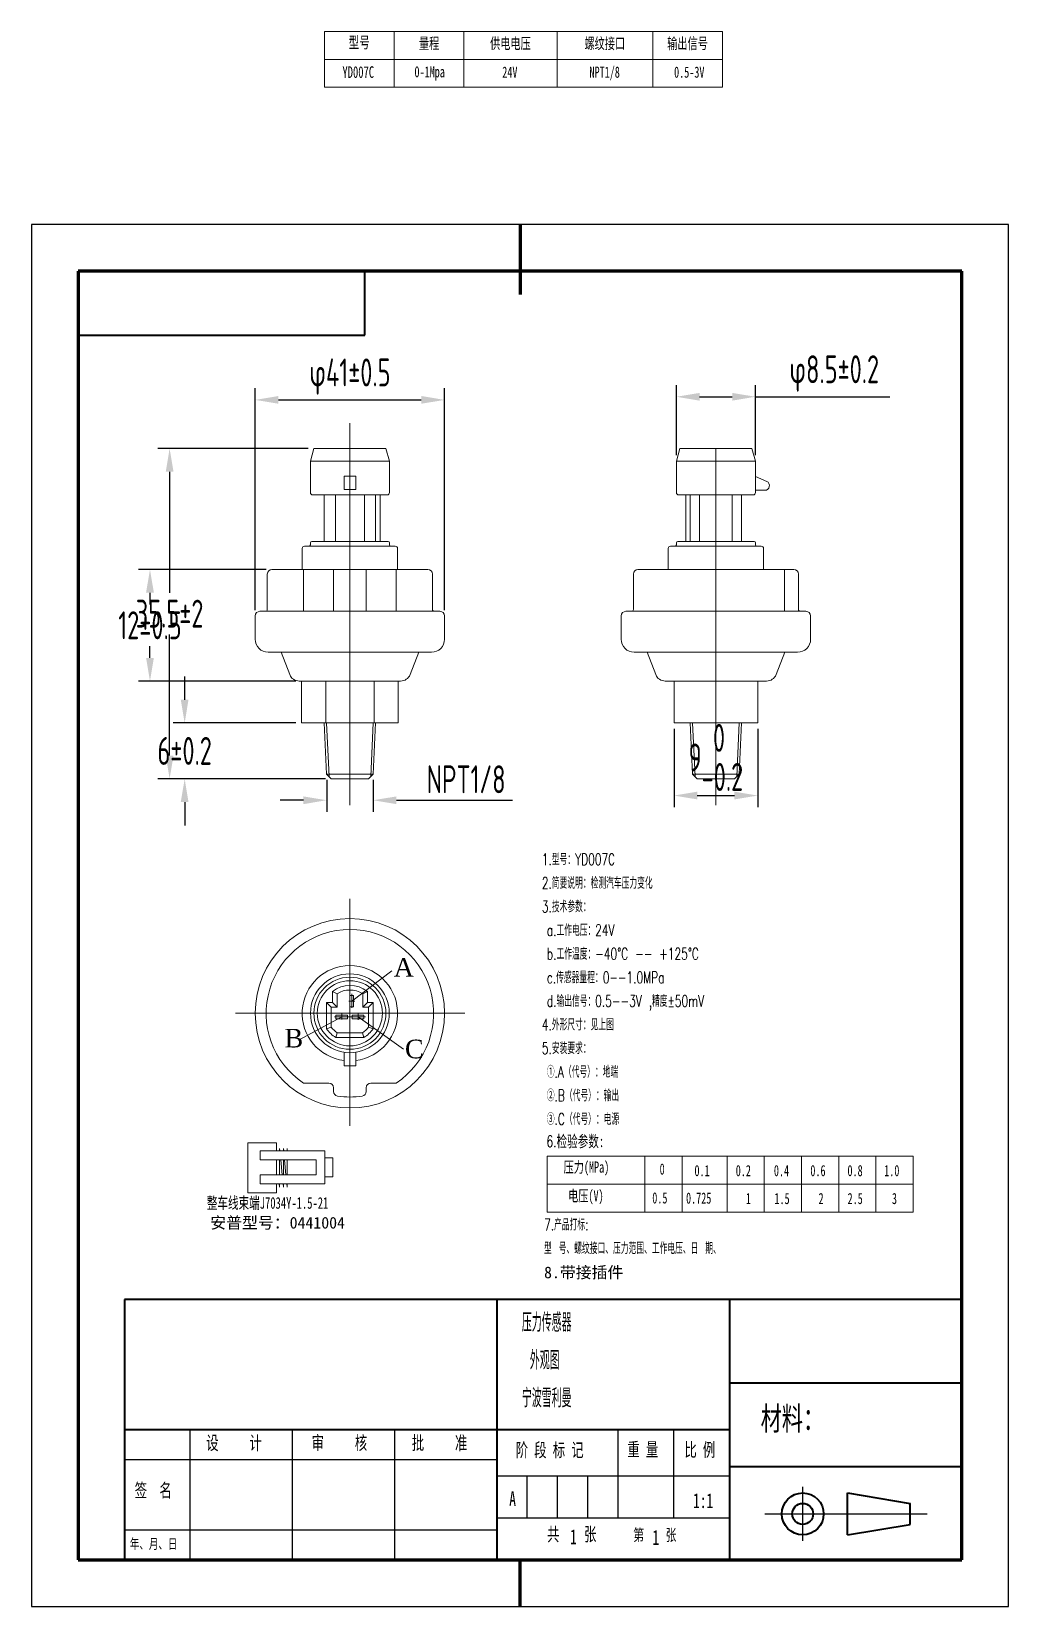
# Model space of a CAD drawing. Header units: millimetres. Extents: x 2205 to 2310, y 1183 to 1352.
import ezdxf

# ---------------------------------------------------------------- set-up
doc = ezdxf.new("R2010")
doc.units = ezdxf.units.MM
doc.header["$LTSCALE"] = 10
doc.linetypes.add('EB_DASHDOT', pattern=[39, 30, -3, 3, -3])
doc.linetypes.add('EB_DASHDOTDOT', pattern=[45, 30, -3, 3, -3, 3, -3])
for name, color, linetype, lineweight in [('5', 5, 'EB_DASHDOTDOT', 20), ('6', 7, 'Continuous', 40), ('7', 5, 'Continuous', 25), ('标注', 1, 'Continuous', 20), ('标注２', 1, 'Continuous', 20), ('点', 1, 'EB_DASHDOT', 20)]:
    doc.layers.add(name, color=color, linetype=linetype, lineweight=lineweight)
doc.styles.add('EB_TXT_STYLE0', font='SIMHEI.TTF', dxfattribs={"width": 0.667})
doc.styles.get("Standard").update_dxf_attribs({"font": 'isocp.shx', "width": 0.707, "bigfont": 'hztxt.shx'})
doc.styles.add('UserTxtStyle59', font='NSimSun.ttf')
doc.styles.add('UserTxtStyle61', font='SIMFANG.TTF', dxfattribs={"width": 0.667})
doc.styles.add('UserTxtStyle62', font='SIMFANG.TTF')
doc.styles.add('宋体', font='txt', dxfattribs={"width": 0.667, "bigfont": 'gbcbig.shx'})
doc.dimstyles.new('ISO-25$0', dxfattribs={"dimtxt": 3, "dimasz": 2.5, "dimexe": 1.25, "dimexo": 0.625, "dimgap": 0.75, "dimtad": 1, "dimtih": 1, "dimtoh": 1, "dimzin": 0, "dimdsep": 46, "dimtxsty": 'Standard', "dimcen": 0, "dimdle": 5, "dimclrd": 1, "dimclre": 1, "dimclrt": 1, "dimadec": 0, "dimazin": 0, "dimtfac": 1, "dimtofl": 0, "dimtmove": 0, "dimatfit": 3, "dimfxl": 1, "dimtolj": 1, "dimtzin": 0, "dimarcsym": 0})
doc.dimstyles.new('UserStyle1', dxfattribs={"dimtxt": 3, "dimasz": 2.5, "dimexe": 1.25, "dimexo": 0.625, "dimgap": 0.75, "dimtad": 1, "dimtih": 1, "dimtoh": 1, "dimdsep": 46, "dimtxsty": 'Standard', "dimcen": 0, "dimdle": 5, "dimclrd": 1, "dimclre": 1, "dimclrt": 1, "dimadec": 0, "dimazin": 0, "dimtfac": 1, "dimtofl": 0, "dimtmove": 0, "dimatfit": 3, "dimfxl": 1, "dimtolj": 1, "dimtzin": 0, "dimarcsym": 0})

# ---------------------------------------------------------------- blocks, each defined once
blk = doc.blocks.new('*D18')
at = {"layer": 'Defpoints', "color": 0, "linetype": 'Continuous'}
for p in [(2249.62, 1312.52), (2229.27, 1289.3), (2249.62, 1289.3)]:
    blk.add_point(p, dxfattribs=at)
at = {"layer": '标注', "color": 1, "linetype": 'Continuous', "lineweight": -2, "true_color": 0xff0000}
for p, q in [((2229.27, 1289.93), (2229.27, 1313.77)), ((2249.62, 1289.93), (2249.62, 1313.77)), ((2231.77, 1312.52), (2247.12, 1312.52))]:
    blk.add_line(p, q, dxfattribs=at)
at = {"layer": '标注', "color": 1, "linetype": 'Continuous', "true_color": 0xff0000}
for points in [[(2231.77, 1312.94), (2231.77, 1312.11), (2229.27, 1312.52)], [(2247.12, 1312.94), (2247.12, 1312.11), (2249.62, 1312.52)]]:
    blk.add_solid(points, dxfattribs=at)
at = {"layer": '标注', "color": 1, "linetype": 'Continuous', "lineweight": 20, "true_color": 0xff0000, "insert": (2239.45, 1315.02), "char_height": 3, "attachment_point": 5}
blk.add_mtext('\\A1;φ41{%%P}0.5', dxfattribs=at)
blk = doc.blocks.new('*D19')
at = {"layer": 'Defpoints', "color": 0, "linetype": 'Continuous'}
for p in [(2236.95, 1272.3), (2241.95, 1272.3), (2241.95, 1269.5)]:
    blk.add_point(p, dxfattribs=at)
at = {"layer": '标注', "color": 1, "linetype": 'Continuous', "lineweight": -2, "true_color": 0xff0000}
for p, q in [((2236.95, 1271.68), (2236.95, 1268.25)), ((2241.95, 1271.68), (2241.95, 1268.25)), ((2234.45, 1269.5), (2231.95, 1269.5)), ((2244.45, 1269.5), (2256.93, 1269.5))]:
    blk.add_line(p, q, dxfattribs=at)
at = {"layer": '标注', "color": 1, "linetype": 'Continuous', "true_color": 0xff0000}
for points in [[(2234.45, 1269.91), (2234.45, 1269.08), (2236.95, 1269.5)], [(2244.45, 1269.91), (2244.45, 1269.08), (2241.95, 1269.5)]]:
    blk.add_solid(points, dxfattribs=at)
at = {"layer": '标注', "color": 1, "linetype": 'Continuous', "lineweight": 20, "true_color": 0xff0000, "insert": (2251.94, 1271.75), "char_height": 3, "attachment_point": 5}
blk.add_mtext('\\A1;NPT1/8', dxfattribs=at)
blk = doc.blocks.new('*D20')
at = {"layer": 'Defpoints', "color": 0, "linetype": 'Continuous'}
for p in [(2234.25, 1277.8), (2221.69, 1271.8), (2237.45, 1271.8)]:
    blk.add_point(p, dxfattribs=at)
at = {"layer": '标注', "color": 1, "linetype": 'Continuous', "lineweight": -2, "true_color": 0xff0000}
for p, q in [((2221.69, 1280.3), (2221.69, 1282.8)), ((2233.62, 1277.8), (2220.44, 1277.8)), ((2236.82, 1271.8), (2220.44, 1271.8)), ((2221.69, 1269.3), (2221.69, 1266.8))]:
    blk.add_line(p, q, dxfattribs=at)
at = {"layer": '标注', "color": 1, "linetype": 'Continuous', "true_color": 0xff0000}
for points in [[(2221.27, 1280.3), (2222.1, 1280.3), (2221.69, 1277.8)], [(2221.27, 1269.3), (2222.1, 1269.3), (2221.69, 1271.8)]]:
    blk.add_solid(points, dxfattribs=at)
at = {"layer": '标注', "color": 1, "linetype": 'Continuous', "lineweight": 20, "true_color": 0xff0000, "insert": (2221.69, 1274.8), "char_height": 3, "attachment_point": 5}
blk.add_mtext('\\A1;6{%%P}0.2', dxfattribs=at)
blk = doc.blocks.new('*D21')
at = {"layer": 'Defpoints', "color": 0, "linetype": 'Continuous'}
for p in [(2274.28, 1277.8), (2283.28, 1277.8), (2283.28, 1270)]:
    blk.add_point(p, dxfattribs=at)
at = {"layer": '标注', "color": 1, "linetype": 'Continuous', "lineweight": -2, "true_color": 0xff0000}
for p, q in [((2274.28, 1277.18), (2274.28, 1268.75)), ((2283.28, 1277.18), (2283.28, 1268.75)), ((2276.78, 1270), (2280.78, 1270))]:
    blk.add_line(p, q, dxfattribs=at)
at = {"layer": '标注', "color": 1, "linetype": 'Continuous', "true_color": 0xff0000}
for points in [[(2276.78, 1270.42), (2276.78, 1269.59), (2274.28, 1270)], [(2280.78, 1270.42), (2280.78, 1269.59), (2283.28, 1270)]]:
    blk.add_solid(points, dxfattribs=at)
at = {"layer": '标注', "color": 1, "linetype": 'Continuous', "lineweight": 20, "true_color": 0xff0000, "insert": (2278.78, 1274.1), "char_height": 3, "attachment_point": 5}
blk.add_mtext('\\A1;9\\S 0^ -0.2;', dxfattribs=at)
blk = doc.blocks.new('*D22')
at = {"layer": 'Defpoints', "color": 0, "linetype": 'Continuous'}
for p in [(2235.57, 1307.3), (2220.07, 1271.8), (2237.45, 1271.8)]:
    blk.add_point(p, dxfattribs=at)
at = {"layer": '标注', "color": 1, "linetype": 'Continuous', "lineweight": -2, "true_color": 0xff0000}
for p, q in [((2234.95, 1307.3), (2218.82, 1307.3)), ((2220.07, 1304.8), (2220.07, 1291.8)), ((2220.07, 1274.3), (2220.07, 1287.3)), ((2236.82, 1271.8), (2218.82, 1271.8))]:
    blk.add_line(p, q, dxfattribs=at)
at = {"layer": '标注', "color": 1, "linetype": 'Continuous', "true_color": 0xff0000}
for points in [[(2219.66, 1304.8), (2220.49, 1304.8), (2220.07, 1307.3)], [(2219.66, 1274.3), (2220.49, 1274.3), (2220.07, 1271.8)]]:
    blk.add_solid(points, dxfattribs=at)
at = {"layer": '标注', "color": 1, "linetype": 'Continuous', "lineweight": 20, "true_color": 0xff0000, "insert": (2220.07, 1289.55), "char_height": 3, "attachment_point": 5}
blk.add_mtext('\\A1;35.5{%%P}2', dxfattribs=at)
blk = doc.blocks.new('*D23')
at = {"layer": 'Defpoints', "color": 0, "linetype": 'Continuous'}
for p in [(2283.03, 1312.86), (2274.53, 1305.95), (2283.03, 1305.95)]:
    blk.add_point(p, dxfattribs=at)
at = {"layer": '标注', "color": 1, "linetype": 'Continuous', "lineweight": -2, "true_color": 0xff0000}
for p, q in [((2274.53, 1306.58), (2274.53, 1314.11)), ((2283.03, 1306.58), (2283.03, 1314.11)), ((2277.03, 1312.86), (2280.53, 1312.86)), ((2283.03, 1312.86), (2297.48, 1312.86))]:
    blk.add_line(p, q, dxfattribs=at)
at = {"layer": '标注', "color": 1, "linetype": 'Continuous', "true_color": 0xff0000}
for points in [[(2277.03, 1313.27), (2277.03, 1312.44), (2274.53, 1312.86)], [(2280.53, 1313.27), (2280.53, 1312.44), (2283.03, 1312.86)]]:
    blk.add_solid(points, dxfattribs=at)
at = {"layer": '标注', "color": 1, "linetype": 'Continuous', "lineweight": 20, "true_color": 0xff0000, "insert": (2291.5, 1315.36), "char_height": 3, "attachment_point": 5}
blk.add_mtext('\\A1;φ8.5{%%P}0.2', dxfattribs=at)
blk = doc.blocks.new('*D24')
at = {"layer": 'Defpoints', "color": 0, "linetype": 'Continuous'}
for p in [(2231.07, 1294.3), (2217.96, 1282.3), (2234.25, 1282.3)]:
    blk.add_point(p, dxfattribs=at)
at = {"layer": '标注', "color": 1, "linetype": 'Continuous', "lineweight": -2, "true_color": 0xff0000}
for p, q in [((2230.45, 1294.3), (2216.71, 1294.3)), ((2217.96, 1291.8), (2217.96, 1290.55)), ((2217.96, 1284.8), (2217.96, 1286.05)), ((2233.62, 1282.3), (2216.71, 1282.3))]:
    blk.add_line(p, q, dxfattribs=at)
at = {"layer": '标注', "color": 1, "linetype": 'Continuous', "true_color": 0xff0000}
for points in [[(2217.54, 1291.8), (2218.38, 1291.8), (2217.96, 1294.3)], [(2217.54, 1284.8), (2218.38, 1284.8), (2217.96, 1282.3)]]:
    blk.add_solid(points, dxfattribs=at)
at = {"layer": '标注', "color": 1, "linetype": 'Continuous', "lineweight": 20, "true_color": 0xff0000, "insert": (2217.96, 1288.3), "char_height": 3, "attachment_point": 5}
blk.add_mtext('\\A1;12{%%P}0.5', dxfattribs=at)

msp = doc.modelspace()

# ---------------------------------------------------------------- linework, layer by layer
at = {"linetype": 'Continuous', "lineweight": 0}
for p, q in [((2235.571, 1307.303), (2235.196, 1305.95)), ((2235.571, 1307.303), (2243.321, 1307.303)), ((2243.321, 1307.303), (2243.696, 1305.95)), ((2274.908, 1307.303), (2274.533, 1305.95)), ((2274.908, 1307.303), (2282.658, 1307.303)), ((2282.658, 1307.303), (2283.033, 1305.95)), ((2235.196, 1302.553), (2235.196, 1305.95)), ((2235.196, 1305.95), (2243.696, 1305.95)), ((2243.696, 1305.95), (2243.696, 1302.553)), ((2274.533, 1302.553), (2274.533, 1305.95)), ((2274.533, 1305.95), (2283.033, 1305.95)), ((2283.033, 1305.95), (2283.033, 1302.553)), ((2238.821, 1304.323), (2240.071, 1304.323)), ((2238.821, 1304.323), (2238.821, 1302.903)), ((2240.071, 1304.323), (2240.071, 1302.903)), ((2283.033, 1304.303), (2284.239, 1303.759)), ((2243.446, 1302.303), (2235.446, 1302.303)), ((2236.696, 1297.303), (2236.696, 1302.303)), ((2237.884, 1297.303), (2237.884, 1302.303)), ((2238.821, 1302.903), (2240.071, 1302.903)), ((2241.008, 1297.303), (2241.008, 1302.303)), ((2242.196, 1302.303), (2242.196, 1297.303)), ((2242.696, 1302.303), (2242.696, 1297.303)), ((2282.783, 1302.303), (2274.783, 1302.303)), ((2275.533, 1297.303), (2275.533, 1302.303)), ((2276.033, 1297.303), (2276.033, 1302.303)), ((2277.033, 1297.303), (2277.033, 1302.303)), ((2280.533, 1297.303), (2280.533, 1302.303)), ((2281.533, 1297.303), (2281.533, 1302.303)), ((2283.033, 1302.803), (2284.033, 1302.803)), ((2234.321, 1294.303), (2234.321, 1296.553)), ((2244.321, 1296.803), (2234.571, 1296.803)), ((2235.196, 1297.153), (2235.196, 1296.953)), ((2243.546, 1297.303), (2235.346, 1297.303)), ((2243.696, 1297.153), (2243.696, 1296.953)), ((2244.571, 1296.553), (2244.571, 1294.303)), ((2273.658, 1294.303), (2273.658, 1296.553)), ((2283.658, 1296.803), (2273.908, 1296.803)), ((2274.533, 1297.153), (2274.533, 1296.953)), ((2282.883, 1297.303), (2274.683, 1297.303)), ((2283.033, 1297.153), (2283.033, 1296.953)), ((2283.908, 1296.553), (2283.908, 1294.303)), ((2230.571, 1293.803), (2230.571, 1290.003)), ((2231.071, 1294.303), (2247.821, 1294.303)), ((2234.471, 1289.803), (2234.471, 1294.303)), ((2237.696, 1289.803), (2237.696, 1294.303)), ((2241.196, 1289.803), (2241.196, 1294.303)), ((2242.571, 1294.303), (2245.946, 1294.303)), ((2244.421, 1289.803), (2244.421, 1294.303)), ((2248.321, 1293.803), (2248.321, 1290.003)), ((2269.908, 1293.803), (2269.908, 1290.003)), ((2270.408, 1294.303), (2287.158, 1294.303)), ((2286.158, 1294.303), (2286.158, 1289.803)), ((2287.658, 1293.803), (2287.658, 1290.003)), ((2229.771, 1289.803), (2249.121, 1289.803)), ((2269.108, 1289.803), (2288.458, 1289.803)), ((2229.271, 1286.803), (2229.271, 1289.303)), ((2249.621, 1289.303), (2249.621, 1286.734)), ((2268.608, 1286.803), (2268.608, 1289.303)), ((2288.958, 1289.303), (2288.958, 1286.734)), ((2230.671, 1285.403), (2248.223, 1285.403)), ((2232.978, 1282.996), (2232.042, 1285.403)), ((2245.913, 1282.996), (2246.853, 1285.403)), ((2270.008, 1285.403), (2287.56, 1285.403)), ((2272.315, 1282.996), (2271.379, 1285.403)), ((2285.25, 1282.996), (2286.19, 1285.403)), ((2234, 1282.303), (2244.891, 1282.303)), ((2234.25, 1277.803), (2234.25, 1282.303)), ((2234.568, 1282.303), (2239.446, 1282.303)), ((2236.848, 1277.803), (2236.848, 1282.303)), ((2239.446, 1282.303), (2244.891, 1282.303)), ((2242.044, 1277.803), (2242.044, 1282.303)), ((2244.642, 1277.803), (2244.642, 1282.303)), ((2273.337, 1282.303), (2284.228, 1282.303)), ((2274.283, 1277.803), (2274.283, 1282.303)), ((2278.783, 1282.303), (2278.783, 1277.803)), ((2283.283, 1277.803), (2283.283, 1282.303)), ((2244.642, 1277.803), (2234.25, 1277.803)), ((2236.696, 1277.803), (2236.946, 1272.303)), ((2236.946, 1277.803), (2237.208, 1272.041)), ((2241.946, 1277.803), (2241.684, 1272.041)), ((2242.196, 1277.803), (2241.946, 1272.303)), ((2283.283, 1277.803), (2274.283, 1277.803)), ((2276.033, 1277.803), (2276.283, 1272.303)), ((2276.283, 1277.803), (2276.545, 1272.041)), ((2281.283, 1277.803), (2281.021, 1272.041)), ((2281.533, 1277.803), (2281.283, 1272.303)), ((2237.446, 1271.803), (2236.946, 1272.303)), ((2236.946, 1272.303), (2241.946, 1272.303)), ((2241.446, 1271.803), (2237.446, 1271.803)), ((2241.946, 1272.303), (2241.446, 1271.803)), ((2276.783, 1271.803), (2276.283, 1272.303)), ((2276.283, 1272.303), (2281.283, 1272.303)), ((2280.783, 1271.803), (2276.783, 1271.803)), ((2281.283, 1272.303), (2280.783, 1271.803)), ((2236.946, 1247.756), (2236.946, 1244.947)), ((2237.446, 1247.256), (2236.946, 1247.756)), ((2236.946, 1247.756), (2237.571, 1247.756)), ((2237.571, 1248.948), (2237.571, 1247.756)), ((2238.071, 1248.694), (2237.571, 1248.948)), ((2238.071, 1247.256), (2237.571, 1247.756)), ((2238.071, 1248.694), (2238.071, 1247.256)), ((2240.821, 1248.694), (2241.321, 1248.948)), ((2240.821, 1248.694), (2240.821, 1247.256)), ((2241.321, 1247.756), (2240.821, 1247.256)), ((2241.321, 1248.948), (2241.321, 1247.756)), ((2241.321, 1247.756), (2241.946, 1247.756)), ((2241.946, 1247.756), (2241.446, 1247.256)), ((2241.946, 1247.756), (2241.946, 1244.947)), ((2237.446, 1247.256), (2237.446, 1245.106)), ((2237.446, 1247.256), (2238.071, 1247.256)), ((2240.821, 1247.256), (2241.446, 1247.256)), ((2241.446, 1247.256), (2241.446, 1245.106)), ((2237.446, 1245.106), (2236.946, 1244.947)), ((2238.089, 1244.506), (2237.949, 1244.006)), ((2238.071, 1244.506), (2240.821, 1244.506)), ((2240.802, 1244.506), (2240.943, 1244.006)), ((2241.446, 1245.106), (2241.946, 1244.947)), ((2237.949, 1244.006), (2240.943, 1244.006)), ((2238.821, 1240.943), (2238.821, 1242.415)), ((2240.071, 1242.415), (2240.071, 1240.943)), ((2240.071, 1240.943), (2238.821, 1240.943)), ((2234.471, 1239.106), (2237.196, 1239.106)), ((2241.696, 1239.106), (2244.421, 1239.106)), ((2237.696, 1238.198), (2237.696, 1238.606)), ((2241.196, 1238.198), (2241.196, 1238.606)), ((2228.49, 1232.694), (2231.55, 1232.694)), ((2228.49, 1227.319), (2228.49, 1232.694)), ((2231.55, 1232.694), (2231.55, 1231.814)), ((2229.788, 1231.814), (2236.744, 1231.814)), ((2229.788, 1231.814), (2229.788, 1230.851)), ((2235.816, 1230.851), (2229.788, 1230.851)), ((2231.55, 1230.851), (2231.55, 1229.229)), ((2231.883, 1232.07), (2231.91, 1231.814)), ((2231.883, 1231.814), (2231.883, 1232.07)), ((2231.883, 1229.229), (2231.883, 1230.851)), ((2232.01, 1230.851), (2232.179, 1229.229)), ((2232.314, 1232.07), (2232.338, 1231.814)), ((2232.314, 1231.814), (2232.314, 1232.07)), ((2232.314, 1229.229), (2232.314, 1230.851)), ((2232.425, 1230.851), (2232.572, 1229.229)), ((2232.69, 1232.07), (2232.715, 1231.814)), ((2232.69, 1231.814), (2232.69, 1232.07)), ((2232.69, 1229.229), (2232.69, 1230.851)), ((2235.816, 1229.229), (2235.816, 1230.851)), ((2236.744, 1231.814), (2236.744, 1228.292)), ((2236.744, 1231.073), (2237.625, 1231.073)), ((2237.625, 1231.073), (2237.625, 1229.034)), ((2229.788, 1229.229), (2235.816, 1229.229)), ((2229.788, 1229.229), (2229.788, 1228.292)), ((2237.625, 1229.034), (2236.744, 1229.034)), ((2231.55, 1227.319), (2228.49, 1227.319)), ((2236.744, 1228.292), (2229.788, 1228.292)), ((2231.55, 1228.292), (2231.55, 1227.319)), ((2231.854, 1228.292), (2231.883, 1227.927)), ((2231.883, 1227.927), (2231.883, 1228.292)), ((2232.276, 1228.292), (2232.314, 1227.927)), ((2232.314, 1227.927), (2232.314, 1228.292)), ((2232.657, 1228.292), (2232.69, 1227.927)), ((2232.69, 1227.927), (2232.69, 1228.292))]:
    msp.add_line(p, q, dxfattribs=at)
for points in [[(2239.446, 1247.281), (2239.446, 1248.531), (2239.846, 1248.531), (2239.846, 1247.281), (2239.446, 1247.281)], [(2237.946, 1246.006), (2239.196, 1246.006), (2239.196, 1246.406), (2237.946, 1246.406), (2237.946, 1246.006)], [(2240.946, 1246.006), (2239.696, 1246.006), (2239.696, 1246.406), (2240.946, 1246.406), (2240.946, 1246.006)]]:
    msp.add_lwpolyline(points, dxfattribs=at)
for radius in [10.177, 4.237, 3.875, 3.5]:
    msp.add_circle((2239.446, 1246.606), radius, dxfattribs=at)
for centre, radius, start, end in [((2284.033, 1303.303), 0.5, 270, 65.70481), ((2235.446, 1302.553), 0.25, 180, 270), ((2243.446, 1302.553), 0.25, 270, 0), ((2274.783, 1302.553), 0.25, 180, 270), ((2282.783, 1302.553), 0.25, 270, 0), ((2234.571, 1296.553), 0.25, 90, 180), ((2235.046, 1296.953), 0.15, 270, 0), ((2235.346, 1297.153), 0.15, 90, 180), ((2243.546, 1297.153), 0.15, 0, 90), ((2243.846, 1296.953), 0.15, 180, 270), ((2244.321, 1296.553), 0.25, 0, 90), ((2273.908, 1296.553), 0.25, 90, 180), ((2274.383, 1296.953), 0.15, 270, 0), ((2274.683, 1297.153), 0.15, 90, 180), ((2282.883, 1297.153), 0.15, 0, 90), ((2283.183, 1296.953), 0.15, 180, 270), ((2283.658, 1296.553), 0.25, 0, 90), ((2231.071, 1293.803), 0.5, 90, 180), ((2247.821, 1293.803), 0.5, 0, 90), ((2270.408, 1293.803), 0.5, 90, 180), ((2287.158, 1293.803), 0.5, 0, 90), ((2229.771, 1289.303), 0.5, 90, 180), ((2230.371, 1290.003), 0.2, 270, 0), ((2248.521, 1290.003), 0.2, 180, 270), ((2249.121, 1289.303), 0.5, 0, 90), ((2269.108, 1289.303), 0.5, 90, 180), ((2269.708, 1290.003), 0.2, 270, 0), ((2287.858, 1290.003), 0.2, 180, 270), ((2288.458, 1289.303), 0.5, 0, 90), ((2230.671, 1286.803), 1.4, 180, 270), ((2248.223, 1286.803), 1.4, 270, 0), ((2270.008, 1286.803), 1.4, 180, 270), ((2287.56, 1286.803), 1.4, 270, 0), ((2234, 1283.403), 1.1, 201.70982, 270), ((2244.891, 1283.403), 1.1, 270, 338.29018), ((2273.337, 1283.403), 1.1, 201.70982, 270), ((2284.228, 1283.403), 1.1, 270, 338.29018), ((2239.446, 1246.606), 9, 303.55731, 236.44269), ((2239.446, 1246.606), 5.125, 277.00473, 262.99527), ((2239.446, 1246.606), 3, 51.31781, 128.68219), ((2239.446, 1246.606), 2.5, 56.63299, 123.36701), ((2239.446, 1246.606), 3, 213.55731, 240.07357), ((2239.446, 1246.606), 2.5, 216.8699, 237.14012), ((2239.446, 1246.606), 2.5, 302.85988, 323.1301), ((2239.446, 1246.606), 3, 299.92643, 326.44269), ((2237.196, 1238.606), 0.5, 0, 90), ((2241.696, 1238.606), 0.5, 90, 180), ((2238.196, 1238.198), 0.5, 180, 261.54348), ((2239.446, 1246.606), 9, 261.54348, 278.45652), ((2240.696, 1238.198), 0.5, 278.45652, 0)]:
    msp.add_arc(centre, radius, start, end, dxfattribs=at)
at = {"layer": '5', "linetype": 'EB_DASHDOT', "lineweight": 25}
for p, q in [((2288.113, 1189.922), (2288.113, 1195.729)), ((2284.026, 1192.805), (2301.47, 1192.805))]:
    msp.add_line(p, q, dxfattribs=at)
at = {"layer": '6', "color": 0, "linetype": 'Continuous', "lineweight": 25}
for p, q in [((2205.228, 1331.355), (2205.228, 1182.855)), ((2310.228, 1331.355), (2205.228, 1331.355)), ((2310.228, 1182.855), (2310.228, 1331.355)), ((2205.228, 1182.855), (2310.228, 1182.855))]:
    msp.add_line(p, q, dxfattribs=at)
at = {"layer": '6', "color": 0, "linetype": 'Continuous', "lineweight": 70}
for p, q in [((2257.728, 1331.355), (2257.728, 1323.855)), ((2210.228, 1326.355), (2210.228, 1187.855)), ((2305.228, 1326.355), (2210.228, 1326.355)), ((2305.228, 1187.855), (2305.228, 1326.355)), ((2210.228, 1187.855), (2305.228, 1187.855)), ((2257.728, 1182.855), (2257.728, 1187.855))]:
    msp.add_line(p, q, dxfattribs=at)
at = {"layer": '6', "linetype": 'Continuous', "lineweight": 40}
for p, q in [((2241.062, 1319.468), (2241.062, 1326.355)), ((2210.228, 1319.468), (2241.062, 1319.468)), ((2305.228, 1215.855), (2215.228, 1215.855)), ((2215.228, 1215.855), (2215.228, 1187.855)), ((2255.228, 1215.855), (2255.228, 1187.855)), ((2280.228, 1215.855), (2280.228, 1187.855)), ((2305.228, 1187.855), (2305.228, 1215.855)), ((2305.228, 1187.855), (2305.228, 1215.855)), ((2305.228, 1187.855), (2305.228, 1215.855)), ((2305.228, 1206.855), (2280.228, 1206.855)), ((2280.228, 1201.855), (2215.228, 1201.855)), ((2305.228, 1197.855), (2280.228, 1197.855)), ((2292.911, 1195.055), (2299.661, 1193.93)), ((2292.911, 1190.555), (2292.911, 1195.055)), ((2299.661, 1191.68), (2299.661, 1193.93)), ((2292.911, 1190.555), (2299.661, 1191.68))]:
    msp.add_line(p, q, dxfattribs=at)
for radius in [2.25, 1.125]:
    msp.add_circle((2288.113, 1192.805), radius, dxfattribs=at)
at = {"layer": '7', "linetype": 'Continuous', "lineweight": 25}
for p, q in [((2222.228, 1201.855), (2222.228, 1187.855)), ((2233.228, 1201.855), (2233.228, 1187.855)), ((2244.228, 1201.855), (2244.228, 1187.855)), ((2268.228, 1201.855), (2268.228, 1192.355)), ((2274.228, 1201.855), (2274.228, 1192.355)), ((2255.228, 1198.605), (2215.228, 1198.605)), ((2280.228, 1196.855), (2255.228, 1196.855)), ((2258.478, 1196.855), (2258.478, 1192.355)), ((2261.728, 1196.855), (2261.728, 1192.355)), ((2264.978, 1196.855), (2264.978, 1192.355)), ((2280.228, 1192.355), (2255.228, 1192.355)), ((2215.228, 1191.105), (2255.228, 1191.105))]:
    msp.add_line(p, q, dxfattribs=at)
at = {"layer": '标注', "color": 3, "linetype": 'Continuous', "lineweight": 20}
for p, q in [((2236.708, 1352.111), (2279.494, 1352.111)), ((2236.708, 1352.111), (2236.708, 1349.111)), ((2244.208, 1352.111), (2244.208, 1349.111)), ((2251.708, 1352.111), (2251.708, 1346.111)), ((2261.708, 1352.111), (2261.708, 1349.111)), ((2271.994, 1352.111), (2271.994, 1349.111)), ((2279.494, 1352.111), (2279.494, 1349.111)), ((2236.708, 1349.111), (2279.494, 1349.111)), ((2236.708, 1349.111), (2236.708, 1346.111)), ((2244.208, 1349.111), (2244.208, 1346.111)), ((2261.708, 1349.111), (2261.708, 1346.111)), ((2271.994, 1349.111), (2271.994, 1346.111)), ((2279.494, 1349.111), (2279.494, 1346.111)), ((2236.708, 1346.111), (2279.494, 1346.111)), ((2260.638, 1231.233), (2283.979, 1231.233)), ((2260.638, 1225.233), (2260.638, 1231.233)), ((2271.138, 1231.233), (2271.138, 1225.233)), ((2275.138, 1231.233), (2275.138, 1225.233)), ((2279.979, 1231.233), (2279.979, 1225.233)), ((2283.979, 1231.233), (2287.979, 1231.233)), ((2283.979, 1231.233), (2283.979, 1225.233)), ((2283.979, 1231.233), (2283.979, 1225.233)), ((2283.979, 1231.233), (2283.979, 1225.233)), ((2287.979, 1231.233), (2291.979, 1231.233)), ((2287.979, 1231.233), (2287.979, 1225.233)), ((2287.979, 1231.233), (2287.979, 1225.233)), ((2291.979, 1231.233), (2295.979, 1231.233)), ((2291.979, 1231.233), (2291.979, 1225.233)), ((2291.979, 1231.233), (2291.979, 1225.233)), ((2295.979, 1231.233), (2299.979, 1231.233)), ((2295.979, 1231.233), (2295.979, 1225.233)), ((2295.979, 1231.233), (2295.979, 1225.233)), ((2299.979, 1231.233), (2299.979, 1225.233)), ((2260.638, 1228.233), (2283.979, 1228.233)), ((2283.979, 1228.233), (2287.979, 1228.233)), ((2287.979, 1228.233), (2291.979, 1228.233)), ((2291.979, 1228.233), (2295.979, 1228.233)), ((2295.979, 1228.233), (2299.979, 1228.233)), ((2260.638, 1225.233), (2283.979, 1225.233)), ((2283.979, 1225.233), (2287.979, 1225.233)), ((2287.979, 1225.233), (2291.979, 1225.233)), ((2291.979, 1225.233), (2295.979, 1225.233)), ((2295.979, 1225.233), (2299.979, 1225.233))]:
    msp.add_line(p, q, dxfattribs=at)
at = {"layer": '标注２', "linetype": 'Continuous', "lineweight": 20}
for p, q in [((2239.646, 1247.906), (2243.936, 1251.163)), ((2238.571, 1246.206), (2233.919, 1243.716)), ((2240.321, 1246.206), (2245.209, 1242.75))]:
    msp.add_line(p, q, dxfattribs=at)
at = {"layer": '点', "color": 3, "linetype": 'EB_DASHDOT', "lineweight": 20}
for p, q in [((2239.446, 1268.96), (2239.446, 1310.031)), ((2278.783, 1268.96), (2278.783, 1307.303))]:
    msp.add_line(p, q, dxfattribs=at)
at = {"layer": '点', "linetype": 'EB_DASHDOT', "lineweight": 20}
for p, q in [((2239.446, 1258.887), (2239.446, 1234.512)), ((2239.316, 1247.906), (2239.969, 1247.906)), ((2239.646, 1248.694), (2239.646, 1247.176)), ((2227.168, 1246.606), (2251.8, 1246.606)), ((2237.786, 1246.206), (2241.131, 1246.206)), ((2238.571, 1246.54), (2238.571, 1245.919)), ((2240.321, 1246.532), (2240.321, 1245.915))]:
    msp.add_line(p, q, dxfattribs=at)

# ---------------------------------------------------------------- texts
at = {"color": 3, "linetype": 'Continuous', "lineweight": 25, "char_height": 2, "attachment_point": 1, "style": '宋体'}
for s, insert in [('压力传感器', (2257.929, 1214.375)), ('外观图', (2258.787, 1210.315)), ('宁波雪利曼', (2257.929, 1206.256))]:
    msp.add_mtext(s, dxfattribs=dict(at, insert=insert))
at = {"layer": '6', "linetype": 'Continuous', "lineweight": 40, "insert": (2283.591, 1204.31), "char_height": 2.5, "attachment_point": 1, "style": '宋体'}
msp.add_mtext('{\\fSimSun|b0|i0|c134|p2;材料：}', dxfattribs=at)
at = {"layer": '6', "linetype": 'Continuous', "lineweight": 25, "attachment_point": 1, "style": 'EB_TXT_STYLE0'}
for s, insert, char_height in [('\\f仿宋_GB2312;设     计', (2224.005, 1201.167), 1.45985), ('\\f仿宋_GB2312;审     核', (2235.336, 1201.167), 1.45985), ('\\f仿宋_GB2312;批     准', (2246.095, 1201.167), 1.45985), ('\\f仿宋_GB2312;阶 段 标 记', (2257.268, 1200.406), 1.45985), ('\\f仿宋_GB2312;重 量', (2269.265, 1200.467), 1.45985), ('\\f仿宋_GB2312;比 例', (2275.399, 1200.433), 1.45985), ('\\f仿宋_GB2312;签  名', (2216.321, 1196.071), 1.45985), ('\\f仿宋_GB2312;年、月、日', (2215.798, 1190.137), 1.09489), ('\\f仿宋_GB2312;共    张 ', (2260.637, 1191.355), 1.45985), ('\\f仿宋_GB2312;第    张', (2269.901, 1191.189), 1.27737)]:
    msp.add_mtext(s, dxfattribs=dict(at, insert=insert, char_height=char_height))
at = {"layer": '6', "color": 0, "linetype": 'Continuous', "lineweight": 25, "char_height": 1.60128, "attachment_point": 1}
for s, insert, style in [('\\f仿宋_GB2312;A', (2256.567, 1195.248), 'EB_TXT_STYLE0'), ('{\\fFangSong_GB2312|b0|i0|c134|p0;1:1}', (2276.32, 1195.031), 'UserTxtStyle61'), ('\\f仿宋_GB2312;1', (2263.101, 1191.144), 'EB_TXT_STYLE0'), ('\\f仿宋_GB2312;1', (2271.961, 1191.082), 'EB_TXT_STYLE0')]:
    msp.add_mtext(s, dxfattribs=dict(at, insert=insert, style=style))
at = {"layer": '标注', "color": 3, "linetype": 'Continuous', "lineweight": 20, "attachment_point": 1}
for s, insert, char_height, style in [('{\\fSimSun|b0|i0|c134|p2;型号}', (2239.316, 1351.564), 1.25, '宋体'), ('{\\fSimSun|b1|i0|c134|p2;量程}', (2246.862, 1351.433), 1.2, '宋体'), ('{\\fSimSun|b0|i0|c134|p2;供电电压}', (2254.515, 1351.433), 1.2, '宋体'), ('{\\fSimSun|b0|i0|c134|p2;螺纹接口}', (2264.658, 1351.433), 1.2, '宋体'), ('{\\fSimSun|b0|i0|c134|p2;输出信号}', (2273.551, 1351.433), 1.2, '宋体'), ('{\\fSimSun|b0|i0|c134|p2;YD007C}', (2238.642, 1348.375), 1.25, '宋体'), ('{\\fSimSun|b0|i0|c134|p2;0-1Mpa}', (2246.386, 1348.382), 1.2, '宋体'), ('{\\fSimSun|b0|i0|c134|p2;24V}', (2255.822, 1348.344), 1.2, '宋体'), ('{\\fSimSun|b0|i0|c134|p2;NPT1/8}', (2265.193, 1348.344), 1.2, '宋体'), ('{\\fSimSun|b0|i0|c134|p2;0.5-3V}', (2274.286, 1348.344), 1.2, '宋体'), ('6.{\\fSimSun|b0|i0|c134|p2;检验参数:}', (2260.586, 1233.472), 1.25, '宋体'), ('{\\fSimSun|b0|i0|c134|p2;压力(MPa)}', (2262.413, 1230.681), 1.2, '宋体'), ('{\\fSimSun|b0|i0|c0|p2;0}', (2272.734, 1230.467), 1.2, '宋体'), ('{\\fSimSun|b0|i0|c134|p2;0.1}', (2276.478, 1230.298), 1.2, '宋体'), ('{\\fSimSun|b0|i0|c0|p2;0\\fSimSun|b0|i0|c134|p2;.2}', (2280.916, 1230.298), 1.2, '宋体'), ('{\\fSimSun|b0|i0|c0|p2;0\\fSimSun|b0|i0|c134|p2;.4}', (2285.014, 1230.298), 1.2, '宋体'), ('{\\fSimSun|b0|i0|c0|p2;0\\fSimSun|b0|i0|c134|p2;.6}', (2288.933, 1230.298), 1.2, '宋体'), ('{\\fSimSun|b0|i0|c0|p2;0\\fSimSun|b0|i0|c134|p2;.8}', (2292.921, 1230.298), 1.2, '宋体'), ('{\\fSimSun|b0|i0|c134|p2;1.0}', (2296.869, 1230.298), 1.2, '宋体'), ('{\\fSimSun|b0|i0|c134|p2;电压(V)}', (2262.898, 1227.593), 1.2, '宋体'), ('{\\fSimSun|b0|i0|c134|p2;0.5}', (2271.942, 1227.367), 1.2, '宋体'), ('{\\fSimSun|b0|i0|c134|p2;0.725}', (2275.572, 1227.346), 1.2, '宋体'), ('{\\fSimSun|b0|i0|c134|p2;1}', (2282.003, 1227.3), 1.2, '宋体'), ('{\\fSimSun|b0|i0|c134|p2;1.5}', (2285.072, 1227.3), 1.2, '宋体'), ('{\\fSimSun|b0|i0|c134|p2;2}', (2289.815, 1227.3), 1.2, '宋体'), ('{\\fSimSun|b0|i0|c134|p2;2.5}', (2292.933, 1227.3), 1.2, '宋体'), ('{\\fSimSun|b0|i0|c134|p2;3}', (2297.697, 1227.3), 1.2, '宋体'), ('{\\fSimSun|b0|i0|c134|p2;整车线束端J7034Y-1.5-21}', (2224.069, 1226.85), 1.25, '宋体'), ('{\\fNSimSun|b0|i0|c134|p49;安普型号：0441004}', (2224.442, 1224.723), 1.25, 'UserTxtStyle59'), ('8.{\\fNSimSun|b0|i0|c134|p49;带接插件}', (2260.314, 1219.386), 1.25, 'UserTxtStyle59')]:
    msp.add_mtext(s, dxfattribs=dict(at, insert=insert, char_height=char_height, style=style))
at = {"layer": '标注', "color": 3, "linetype": 'Continuous', "lineweight": 25, "attachment_point": 1, "style": '宋体'}
for s, insert, char_height in [('1.型号：YD007C', (2260.076, 1263.771), 1.24995), ('2.简要说明：检测汽车压力变化', (2260.076, 1261.234), 1.24995), ('3.技术参数：', (2260.076, 1258.697), 1.2499), ('a.工作电压：24V', (2260.612, 1256.16), 1.2499), ('b.工作温度：-40{%%D}C -- +125{%%D}C', (2260.612, 1253.622), 1.24995), ('c.传感器量程：0--1.0MPa', (2260.612, 1251.085), 1.24995), ('d.输出信号：0.5--3V ,精度{%%P}50mV', (2260.612, 1248.548), 1.24995), ('4.外形尺寸：见上图', (2260.076, 1246.011), 1.2499), ('5.安装要求：', (2260.076, 1243.474), 1.2499), ('①.A（代号）：地端', (2260.612, 1240.937), 1.2499), ('②.B（代号）：输出', (2260.612, 1238.4), 1.2499), ('③.C（代号）：电源', (2260.612, 1235.862), 1.2499), ('7.产品打标:', (2260.314, 1224.515), 1.25), ('型 号、螺纹接口、压力范围、工作电压、日 期、', (2260.314, 1221.978), 1.25)]:
    msp.add_mtext(s, dxfattribs=dict(at, insert=insert, char_height=char_height))
at = {"layer": '标注２', "linetype": 'Continuous', "lineweight": 20, "char_height": 2, "attachment_point": 1, "style": 'UserTxtStyle62'}
for s, insert in [('{\\fTimes New Roman|b0|i0|c238|p18;A}', (2244.149, 1252.538)), ('{\\fTimes New Roman|b0|i0|c238|p18;B}', (2232.415, 1244.932)), ('{\\fTimes New Roman|b0|i0|c238|p18;C}', (2245.361, 1243.769))]:
    msp.add_mtext(s, dxfattribs=dict(at, insert=insert))

# ---------------------------------------------------------------- dimensions: what is measured, and where the dimension line sits
at = {"layer": '标注', "color": 3, "linetype": 'Continuous', "lineweight": 20}
for base, p1, p2, text, picture, middle in [((2249.621, 1312.522), (2229.271, 1289.303), (2249.621, 1289.303), 'φ41{%%P}0.5', '*D18', (2239.446, 1315.02)), ((2283.283, 1270.003), (2274.283, 1277.803), (2283.283, 1277.803), '9\\S 0^ -0.2;', '*D21', (2278.783, 1274.104))]:
    dim = msp.add_linear_dim(base=base, p1=p1, p2=p2, text=text, dimstyle='ISO-25$0', dxfattribs=at)
    dim.commit()
    dim.dimension.update_dxf_attribs({"geometry": picture, "text_midpoint": middle})
dim = msp.add_linear_dim(base=(2283.033, 1312.858), p1=(2274.533, 1305.95), p2=(2283.033, 1305.95), text='φ8.5{%%P}0.2', dimstyle='UserStyle1', override={"dimpost": '%%C<>'}, dxfattribs=at)
dim.commit()
dim.dimension.update_dxf_attribs({"geometry": '*D23', "text_midpoint": (2291.504, 1315.356)})
at = {"layer": '标注', "linetype": 'Continuous', "lineweight": 20}
for base, p1, p2, text, picture, middle in [((2220.075, 1271.803), (2235.571, 1307.303), (2237.446, 1271.803), '35.5{%%P}2', '*D22', (2220.075, 1289.553)), ((2217.962, 1282.303), (2231.071, 1294.303), (2234.25, 1282.303), '12{%%P}0.5', '*D24', (2217.962, 1288.303)), ((2221.686, 1271.803), (2234.25, 1277.803), (2237.446, 1271.803), '6{%%P}0.2', '*D20', (2221.686, 1274.803))]:
    dim = msp.add_linear_dim(base=base, p1=p1, p2=p2, angle=90, text=text, dimstyle='ISO-25$0', dxfattribs=at)
    dim.commit()
    dim.dimension.update_dxf_attribs({"geometry": picture, "text_midpoint": middle})
dim = msp.add_linear_dim(base=(2241.946, 1269.497), p1=(2236.946, 1272.303), p2=(2241.946, 1272.303), text='NPT1/8', dimstyle='ISO-25$0', dxfattribs=at)
dim.commit()
dim.dimension.update_dxf_attribs({"geometry": '*D19', "text_midpoint": (2251.938, 1271.747)})

doc.saveas('drawing.dxf')
